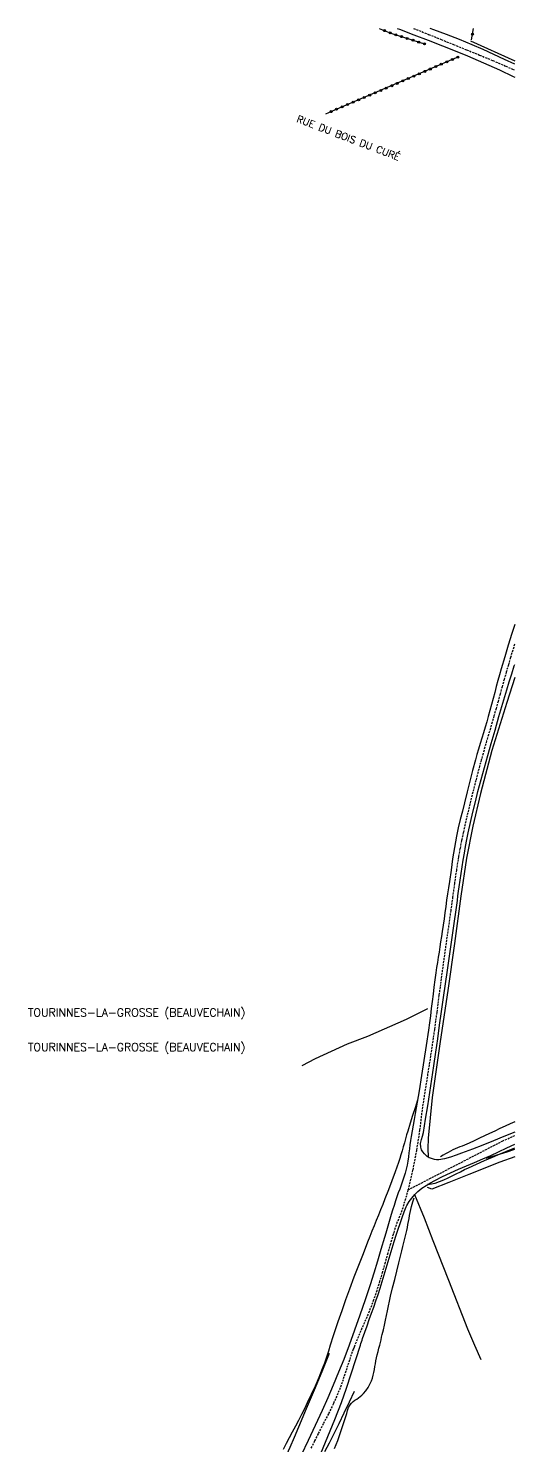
# Model space of a CAD drawing. Header units: millimetres. Extents: x 176000 to 177001, y 163000 to 164001.
# Drawn here: x 176878.4 to 177000, y 163645.9 to 164000 of the extents above; entities that cross this region are included whole.
import ezdxf
from ezdxf.enums import TextEntityAlignment as Align

# ---------------------------------------------------------------- set-up
doc = ezdxf.new("R2010")
doc.units = ezdxf.units.MM
doc.linetypes.add('DASHED', pattern=[0.75, 0.5, -0.25])
doc.layers.get('0').update_dxf_attribs({"linetype": 'CONTINUOUS'})
for name, color, linetype in [('W0001', 6, 'DASHED'), ('W0008', 7, 'CONTINUOUS'), ('W0211', 2, 'CONTINUOUS'), ('W0300', 7, 'CONTINUOUS'), ('W0323', 7, 'CONTINUOUS'), ('W0330', 7, 'CONTINUOUS'), ('W0980', 7, 'CONTINUOUS'), ('W0989', 7, 'CONTINUOUS')]:
    doc.layers.add(name, color=color, linetype=linetype)
doc.styles.get("Standard").update_dxf_attribs({"font": 'romans.shx', "width": 0.85})

# ---------------------------------------------------------------- blocks, each defined once
blk = doc.blocks.new('t323o')
at = {"color": 0, "linetype": 'Continuous'}
for radius in [0.25, 0.15]:
    blk.add_circle((0, 0), radius, dxfattribs=at)

msp = doc.modelspace()

# ---------------------------------------------------------------- linework, layer by layer
at = {"layer": 'W0001'}
for points in [[(176974.71, 164000), (176975.39, 163999.73), (176978.5, 163998.49), (176981.6, 163997.22), (176984.7, 163995.96), (176987.98, 163994.63), (176991.25, 163993.31), (176994.52, 163991.96), (176997.76, 163990.56), (176999.43, 163989.81), (177000, 163989.54)], [(177000, 163846.15), (176999.98, 163846.08), (176998.96, 163842.79), (176998.42, 163840.97), (176997.89, 163839.15), (176997.37, 163837.33), (176996.86, 163835.5), (176996.36, 163833.68), (176995.85, 163831.85), (176995.34, 163830.03), (176994.82, 163828.2), (176994.37, 163826.64), (176993.92, 163825.07), (176993.46, 163823.51), (176993, 163821.94), (176992.55, 163820.37), (176992.1, 163818.81), (176991.66, 163817.24), (176991.23, 163815.66), (176990.27, 163812.03), (176989.34, 163808.39), (176988.45, 163804.74), (176987.6, 163801.08), (176987.16, 163799.07), (176986.73, 163797.06), (176986.33, 163795.05), (176985.96, 163793.03), (176985.42, 163789.68), (176984.94, 163786.32), (176984.49, 163782.95), (176984.02, 163779.59), (176983.49, 163775.86), (176982.95, 163772.13), (176982.43, 163768.4), (176981.91, 163764.67), (176981.62, 163762.55), (176981.34, 163760.43), (176981.06, 163758.31), (176980.79, 163756.19), (176980.51, 163754.07), (176980.23, 163751.95), (176979.94, 163749.83), (176979.64, 163747.72), (176979.3, 163745.46), (176978.96, 163743.21), (176978.61, 163740.95), (176978.25, 163738.7), (176977.89, 163736.44), (176977.53, 163734.19), (176977.18, 163731.94), (176976.84, 163729.68), (176976.24, 163724.66), (176975.46, 163719.66), (176974.49, 163714.69), (176973.33, 163709.77)], [(176973.33, 163709.77), (176996.91, 163721.97), (177000, 163723.34)], [(176973.33, 163709.77), (176972.71, 163707.54), (176972.01, 163705.33), (176971.23, 163703.15), (176970.36, 163701), (176969.64, 163698.67), (176968.95, 163696.32), (176968.28, 163693.97), (176967.62, 163691.62), (176966.94, 163689.27), (176966.25, 163686.93), (176965.51, 163684.6), (176964.72, 163682.28), (176964.19, 163680.85), (176963.63, 163679.43), (176963.04, 163678.02), (176962.44, 163676.62), (176961.83, 163675.22), (176961.22, 163673.82), (176960.63, 163672.41), (176960.05, 163671)], [(176960.05, 163671), (176959.95, 163670.75), (176959.86, 163670.49), (176959.76, 163670.24), (176959.66, 163669.99), (176959.16, 163668.61), (176958.69, 163667.23), (176958.23, 163665.84), (176957.79, 163664.45), (176957.33, 163663.05), (176956.86, 163661.67), (176956.36, 163660.29), (176955.82, 163658.93), (176954.68, 163656.37), (176953.44, 163653.85), (176952.15, 163651.36), (176950.89, 163648.86), (176949.98, 163647.04), (176949.07, 163645.22)]]:
    msp.add_lwpolyline(points, dxfattribs=at)
at = {"layer": 'W0008'}
for points in [[(176970.64, 164000), (176971.22, 163999.78), (176974.8, 163998.4), (176978.38, 163997.03), (176981.96, 163995.63), (176985.52, 163994.2), (176988.2, 163993.1), (176990.88, 163991.98), (176993.54, 163990.83), (176996.19, 163989.64), (176999.65, 163988), (177000, 163987.83)], [(177000, 163991.02), (176997.47, 163992.19), (176994.79, 163993.45), (176992.09, 163994.68), (176989.37, 163995.87), (176986.19, 163997.18), (176982.99, 163998.43), (176979.78, 163999.66), (176978.88, 164000)], [(177000, 163851.04), (176999.31, 163848.8), (176998.4, 163845.87), (176997.5, 163842.94), (176996.64, 163840), (176996.22, 163838.51), (176995.81, 163837.03), (176995.41, 163835.54), (176995.02, 163834.05), (176994.63, 163832.56), (176994.23, 163831.07), (176993.83, 163829.58), (176993.41, 163828.1), (176993.02, 163826.74), (176992.61, 163825.38), (176992.2, 163824.02), (176991.79, 163822.66), (176991.38, 163821.3), (176990.97, 163819.94), (176990.57, 163818.58), (176990.19, 163817.21), (176989.47, 163814.55), (176988.78, 163811.88), (176988.11, 163809.2), (176987.45, 163806.52), (176986.93, 163804.43), (176986.41, 163802.35), (176985.91, 163800.26), (176985.46, 163798.16), (176984.95, 163795.35), (176984.5, 163792.52), (176984.09, 163789.68), (176983.67, 163786.85), (176983.44, 163785.29), (176983.21, 163783.73), (176982.99, 163782.16), (176982.77, 163780.6), (176982.56, 163779.03), (176982.34, 163777.47), (176982.12, 163775.91), (176981.89, 163774.34), (176981.69, 163773.06), (176981.49, 163771.77), (176981.29, 163770.48), (176981.09, 163769.2), (176980.89, 163767.91), (176980.69, 163766.63), (176980.49, 163765.34), (176980.31, 163764.05), (176980.06, 163762.26), (176979.82, 163760.46), (176979.6, 163758.66), (176979.37, 163756.87), (176979.15, 163755.07), (176978.92, 163753.27), (176978.69, 163751.48), (176978.44, 163749.68), (176977.89, 163745.89), (176977.32, 163742.11), (176976.72, 163738.33), (176976.11, 163734.55), (176975.87, 163733.11), (176975.62, 163731.69), (176975.36, 163730.26), (176975.1, 163728.83), (176974.84, 163727.4), (176974.59, 163725.97), (176974.34, 163724.54), (176974.1, 163723.11), (176973.95, 163722.09), (176973.82, 163721.07), (176973.7, 163720.05), (176973.58, 163719.03), (176973.45, 163718.01), (176973.3, 163716.99), (176973.12, 163715.97), (176972.89, 163714.96), (176972.63, 163713.95), (176972.32, 163712.95), (176971.98, 163711.96), (176971.63, 163710.97), (176971.26, 163710), (176970.9, 163709.02), (176970.55, 163708.03), (176970.21, 163707.04), (176969.86, 163705.9), (176969.5, 163704.75), (176969.16, 163703.6), (176968.82, 163702.45), (176968.48, 163701.3), (176968.14, 163700.14), (176967.8, 163698.99), (176967.46, 163697.85), (176966.57, 163694.89), (176965.69, 163691.94), (176964.79, 163688.99), (176963.86, 163686.05), (176962.6, 163682.27), (176961.31, 163678.5), (176959.98, 163674.75), (176958.63, 163671)], [(177000, 163724.2), (176997.33, 163723.12), (176994.7, 163722.05), (176992.07, 163720.97), (176989.42, 163719.93), (176986.75, 163718.97), (176985.36, 163718.47), (176983.95, 163717.96), (176982.5, 163717.54), (176981.01, 163717.33), (176980.47, 163717.33), (176979.94, 163717.4), (176979.42, 163717.52), (176978.92, 163717.7), (176978.63, 163717.82), (176978.36, 163717.98), (176978.11, 163718.16), (176977.88, 163718.37), (176977.46, 163718.81), (176977.06, 163719.29), (176976.74, 163719.83), (176976.54, 163720.43), (176976.5, 163721.39), (176976.71, 163722.33), (176976.99, 163723.23), (176977.21, 163724.09), (176977.75, 163727.42), (176978.27, 163730.76), (176978.77, 163734.1), (176979.27, 163737.43), (176979.78, 163740.8), (176980.27, 163744.18), (176980.76, 163747.55), (176981.25, 163750.92), (176981.75, 163754.37), (176982.25, 163757.82), (176982.75, 163761.27), (176983.24, 163764.72), (176983.65, 163767.62), (176984.06, 163770.53), (176984.47, 163773.43), (176984.88, 163776.34), (176985.04, 163777.49), (176985.2, 163778.63), (176985.36, 163779.78), (176985.51, 163780.93), (176985.67, 163782.08), (176985.83, 163783.23), (176985.99, 163784.38), (176986.15, 163785.52), (176986.39, 163787.19), (176986.62, 163788.86), (176986.86, 163790.53), (176987.12, 163792.19), (176987.42, 163793.9), (176987.73, 163795.61), (176988.06, 163797.31), (176988.41, 163799.02), (176988.97, 163801.59), (176989.56, 163804.16), (176990.18, 163806.73), (176990.83, 163809.29), (176991.62, 163812.31), (176992.46, 163815.32), (176993.31, 163818.33), (176994.16, 163821.33), (176995.12, 163824.68), (176996.08, 163828.02), (176997.06, 163831.36), (176998.05, 163834.7), (176998.66, 163836.71), (176999.27, 163838.73), (176999.9, 163840.75), (177000, 163841.08)], [(176961.44, 163671), (176961.58, 163671.42), (176961.72, 163671.84), (176961.86, 163672.26), (176962, 163672.67), (176962.54, 163674.25), (176963.09, 163675.81), (176963.65, 163677.38), (176964.2, 163678.94), (176964.76, 163680.51), (176965.3, 163682.08), (176965.84, 163683.65), (176966.36, 163685.22), (176966.88, 163686.88), (176967.39, 163688.54), (176967.88, 163690.2), (176968.37, 163691.87), (176968.85, 163693.53), (176969.34, 163695.19), (176969.85, 163696.85), (176970.37, 163698.51), (176970.85, 163699.96), (176971.34, 163701.42), (176971.84, 163702.86), (176972.38, 163704.3), (176972.53, 163704.71), (176972.68, 163705.12), (176972.85, 163705.52), (176973.05, 163705.91), (176973.64, 163706.85), (176974.29, 163707.75), (176975.01, 163708.59), (176975.8, 163709.38), (176976.79, 163710.18), (176977.85, 163710.88), (176978.95, 163711.51), (176980.05, 163712.12), (176982, 163713.13), (176983.97, 163714.07), (176985.97, 163714.96), (176987.98, 163715.82), (176990, 163716.66), (176992.01, 163717.5), (176994.02, 163718.37), (176996, 163719.29), (176998.07, 163720.28), (177000, 163721.24)], [(176951.52, 163643.95), (176953.32, 163648.15), (176955.03, 163652.39), (176956.67, 163656.66), (176957.94, 163660.22), (176959.12, 163663.81), (176960.27, 163667.41), (176961.44, 163671)], [(176958.63, 163671), (176957.31, 163667.44)], [(176957.31, 163667.41), (176956, 163664.2), (176954.66, 163661), (176953.29, 163657.81), (176951.88, 163654.64), (176950.17, 163650.9), (176948.42, 163647.19), (176946.64, 163643.49)]]:
    msp.add_lwpolyline(points, dxfattribs=at)
at = {"layer": 'W0211'}
for points in [[(176975.72, 163732.22), (176975.09, 163730.29), (176974.48, 163728.35), (176973.87, 163726.42), (176973.27, 163724.48), (176972.98, 163723.5), (176972.69, 163722.52), (176972.42, 163721.53), (176972.14, 163720.55), (176971.86, 163719.56), (176971.57, 163718.58), (176971.27, 163717.6), (176970.96, 163716.63), (176970.15, 163714.33), (176969.3, 163712.05), (176968.42, 163709.78), (176967.54, 163707.52), (176967.01, 163706.17), (176966.48, 163704.82), (176965.94, 163703.48), (176965.4, 163702.13), (176964.86, 163700.79), (176964.32, 163699.45), (176963.78, 163698.1), (176963.25, 163696.76), (176962.1, 163693.83), (176960.95, 163690.89), (176959.81, 163687.95), (176958.71, 163685.01), (176957.72, 163682.28), (176956.76, 163679.55), (176955.81, 163676.82), (176954.88, 163674.08), (176954.63, 163673.31), (176954.38, 163672.54), (176954.14, 163671.77), (176953.9, 163671)], [(177000, 163726.77), (176998.87, 163726.26), (176997.59, 163725.68), (176996.3, 163725.08), (176995.02, 163724.48), (176993.74, 163723.88), (176992.46, 163723.27), (176991.18, 163722.67), (176989.9, 163722.07), (176988.61, 163721.48), (176988.03, 163721.23), (176987.46, 163720.98), (176986.88, 163720.74), (176986.3, 163720.5), (176985.72, 163720.26), (176985.14, 163720.01), (176984.57, 163719.75), (176984, 163719.48), (176983.37, 163719.15), (176982.74, 163718.81), (176982.11, 163718.45), (176981.5, 163718.08)], [(176978.24, 163711.18), (176978.72, 163711.21), (176979.19, 163711.28), (176979.66, 163711.37), (176980.12, 163711.5), (176981.22, 163711.87), (176982.29, 163712.3), (176983.35, 163712.78), (176984.38, 163713.29), (176985.41, 163713.81), (176986.43, 163714.33), (176987.46, 163714.84), (176988.5, 163715.33), (176990.48, 163716.21), (176992.45, 163717.09), (176994.43, 163717.95), (176996.41, 163718.8), (176999.2, 163719.99), (177000, 163720.32)], [(176966.26, 163671), (176966.43, 163671.65), (176966.59, 163672.3), (176966.75, 163672.95), (176966.91, 163673.61), (176967.18, 163674.8), (176967.44, 163676), (176967.7, 163677.2), (176967.96, 163678.4), (176968.21, 163679.6), (176968.47, 163680.8), (176968.73, 163682), (176969, 163683.2), (176969.5, 163685.29), (176970.01, 163687.38), (176970.53, 163689.47), (176971.04, 163691.56), (176971.29, 163692.57), (176971.54, 163693.58), (176971.8, 163694.59), (176972.05, 163695.6), (176972.3, 163696.61), (176972.55, 163697.62), (176972.79, 163698.64), (176973.02, 163699.65), (176973.18, 163700.4), (176973.32, 163701.16), (176973.45, 163701.91), (176973.59, 163702.66), (176973.72, 163703.42), (176973.86, 163704.17), (176974.02, 163704.92), (176974.2, 163705.67), (176974.35, 163706.21), (176974.51, 163706.76), (176974.69, 163707.3), (176974.88, 163707.83)], [(176953.9, 163671), (176953.43, 163669.5), (176952.96, 163668.01), (176952.46, 163666.52), (176951.92, 163665.04), (176951.06, 163662.89), (176950.13, 163660.76), (176949.16, 163658.65), (176948.16, 163656.55), (176947.44, 163655.08), (176946.7, 163653.62), (176945.95, 163652.17), (176945.18, 163650.73), (176944.41, 163649.28), (176943.64, 163647.84), (176942.88, 163646.39), (176942.13, 163644.94)], [(176954.98, 163645.15), (176955.39, 163646.14), (176955.76, 163647.13), (176956.11, 163648.14), (176956.44, 163649.15), (176956.77, 163650.16), (176957.09, 163651.16), (176957.43, 163652.17), (176957.78, 163653.17), (176958.02, 163653.9), (176958.23, 163654.66), (176958.5, 163655.41), (176958.89, 163656.1), (176959.24, 163656.52), (176959.64, 163656.9), (176960.08, 163657.23), (176960.52, 163657.53), (176960.97, 163657.83), (176961.41, 163658.14), (176961.83, 163658.48), (176962.21, 163658.87), (176962.8, 163659.61), (176963.34, 163660.39), (176963.8, 163661.22), (176964.2, 163662.08), (176964.45, 163662.77), (176964.65, 163663.48), (176964.81, 163664.19), (176964.94, 163664.92), (176965.06, 163665.63), (176965.18, 163666.35), (176965.31, 163667.07), (176965.46, 163667.78), (176965.65, 163668.59), (176965.85, 163669.39), (176966.06, 163670.2), (176966.26, 163671)]]:
    msp.add_lwpolyline(points, dxfattribs=at)
at = {"layer": 'W0300'}
for points in [[(176992.86, 163717.7), (176998.13, 163719.33), (177000, 163719.96)], [(176953.67, 163668.93), (176951.78, 163664.31), (176949.86, 163659.7), (176947.92, 163655.1), (176945.96, 163650.5), (176944.87, 163647.95), (176943.78, 163645.39), (176942.66, 163642.85), (176941.47, 163640.34), (176939.71, 163636.82), (176937.87, 163633.34), (176935.99, 163629.88), (176934.07, 163626.44), (176932.16, 163623), (176930.26, 163619.56), (176928.39, 163616.09), (176926.58, 163612.6), (176922.49, 163604.36), (176918.49, 163596.08), (176914.6, 163587.75), (176910.8, 163579.37)], [(176952.57, 163644.38), (176953.68, 163646.56), (176954.77, 163648.74), (176956.1, 163651.42), (176957.41, 163654.1), (176958.71, 163656.79), (176960, 163659.48)]]:
    msp.add_lwpolyline(points, dxfattribs=at)
at = {"layer": 'W0323'}
for points in [[(176966.09, 164000), (176969.06, 163998.77), (176977.68, 163996.04)], [(176989.17, 163997.09), (176989.71, 164000)], [(176985.96, 163992.9), (176970.48, 163986.19), (176954.97, 163979.57), (176952.73, 163978.58)]]:
    msp.add_lwpolyline(points, dxfattribs=at)
at = {"layer": 'W0330'}
for points in [[(176988.98, 163996.91), (177000, 163991.92)], [(177000, 163837.78), (176998.06, 163831.57), (176994.31, 163819.56), (176991.42, 163808.86), (176989.54, 163800.66), (176987.99, 163792.7), (176986.51, 163783.19), (176985, 163771.38), (176983.32, 163759.61), (176981.36, 163746.89), (176979.34, 163732.83), (176978.37, 163722.74), (176978.26, 163720.02), (176978.37, 163718.16)], [(176946.85, 163740.87), (176950.25, 163742.59), (176958.2, 163746.24), (176963.3, 163748.18), (176972.98, 163752.43), (176978.33, 163755.08)], [(177000, 163718), (176996.27, 163716.68), (176988.58, 163713.63), (176983.57, 163711.63), (176979.29, 163710), (176978.18, 163710.41)], [(176974.98, 163708.63), (176977.39, 163702.78), (176979.54, 163697.15), (176983.47, 163687.25), (176988.23, 163675.05), (176989.99, 163671)], [(176989.99, 163671), (176991.55, 163667.39)]]:
    msp.add_lwpolyline(points, dxfattribs=at)

# ---------------------------------------------------------------- block references
at = {"layer": 'W0323'}
for p, rotation in [((176967.48, 163999.43), 337.5527802957128), ((176968.87, 163998.85), 337.5527802957128), ((176970.29, 163998.38), 342.3624998644158), ((176971.72, 163997.93), 342.3624998644158), ((176989.44, 163998.56), 79.42961464024769), ((176973.15, 163997.47), 342.3624998644158), ((176974.58, 163997.02), 342.3624998644158), ((176976.01, 163996.57), 342.3624998644158), ((176977.44, 163996.11), 342.3624998644158), ((176981.66, 163991.04), 203.4456227425496), ((176983.04, 163991.64), 203.4456227425496), ((176984.42, 163992.23), 203.4456227425496), ((176985.79, 163992.83), 203.4456227425496), ((176973.41, 163987.46), 203.4456227425496), ((176974.78, 163988.05), 203.4456227425496), ((176976.16, 163988.65), 203.4456227425496), ((176977.54, 163989.25), 203.4456227425496), ((176978.91, 163989.84), 203.4456227425496), ((176980.29, 163990.44), 203.4456227425496), ((176965.14, 163983.91), 203.1218666905862), ((176966.52, 163984.5), 203.1218666905862), ((176967.9, 163985.08), 203.1218666905862), ((176969.28, 163985.67), 203.1218666905862), ((176970.65, 163986.26), 203.4456227425496), ((176972.03, 163986.86), 203.4456227425496), ((176956.86, 163980.37), 203.1218666905862), ((176958.24, 163980.96), 203.1218666905862), ((176959.62, 163981.55), 203.1218666905862), ((176961, 163982.14), 203.1218666905862), ((176962.38, 163982.73), 203.1218666905862), ((176963.76, 163983.32), 203.1218666905862), ((176954.11, 163979.19), 203.723446782686), ((176955.48, 163979.78), 203.1218666905862)]:
    msp.add_blockref('t323o', p, dxfattribs=dict(at, rotation=rotation))

# ---------------------------------------------------------------- texts
at = {"layer": 'W0980'}
for p in [(176905.51, 163753.96), (176905.51, 163745.31)]:
    msp.add_text('TOURINNES-LA-GROSSE (BEAUVECHAIN)', height=2, dxfattribs=at).set_placement(p, align=Align.MIDDLE)
at = {"layer": 'W0989'}
msp.add_text('RUE DU BOIS DU CURÉ  ', height=1.75, rotation=339.0903, dxfattribs=at).set_placement((176945.32, 163976.7))

doc.saveas('drawing.dxf')
